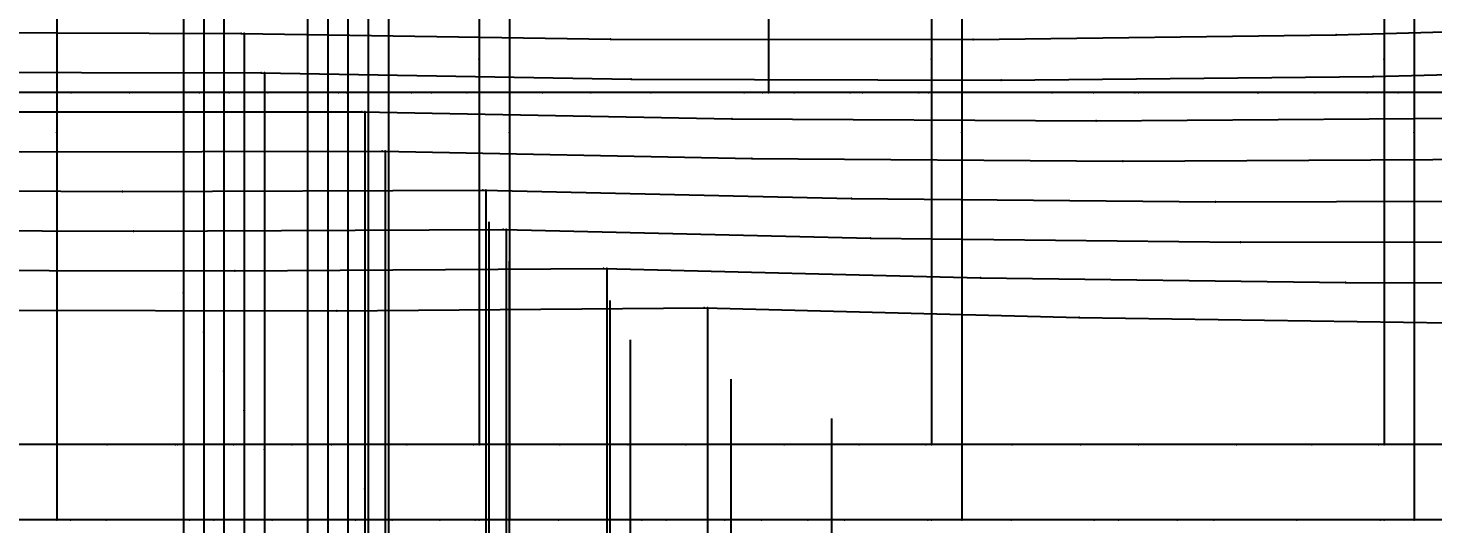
# Model space of a CAD drawing. Extents: x -2408 to 1029, y -526 to 2095.
# Drawn here: x -706.9 to -647.7, y 1377.6 to 1398.5 of the extents above; entities that cross this region are included whole.
import ezdxf

# ---------------------------------------------------------------- set-up
doc = ezdxf.new("R2010")
doc.units = 0
doc.layers.add('TEXT', color=7, linetype='Continuous')

# ---------------------------------------------------------------- blocks, each defined once
blk = doc.blocks.new('-30')
at = {"layer": '1'}
for points in [[(-800.180704, 721.699142), (-815.932463, 721.699142), (-831.912113, 721.699142), (-848.087097, 721.699142), (-864.424898, 721.699142), (-880.892883, 721.699142), (-897.458535, 721.699142), (-914.089296, 721.699142), (-930.751162, 721.699142), (-947.414475, 721.699142), (-964.045232, 721.699142), (-980.610915, 721.699142), (-997.078893, 721.699142), (-1013.416646, 721.699142), (-1029.59162, 721.699142), (-1045.571295, 721.699142), (-1061.323005, 721.699142), (-1076.81434, 721.699142)], [(365.049252, 640.993118), (357.174568, 640.993118), (350.006083, 640.993118), (334.456517, 640.993118), (318.906934, 640.993118), (303.369102, 640.993118), (287.81953, 640.993118), (272.261036, 640.993118), (256.711458, 640.993118), (241.213028, 640.993118), (225.663458, 640.993118), (210.425889, 640.993118)]]:
    blk.add_lwpolyline(points, dxfattribs=at)
at = {"layer": '14'}
for points in [[(-800.180704, 721.699142), (-815.932463, 721.699142), (-831.912113, 721.699142), (-848.087097, 721.699142), (-864.424898, 721.699142), (-880.892883, 721.699142), (-897.458535, 721.699142), (-914.089296, 721.699142), (-930.751162, 721.699142), (-947.414475, 721.699142), (-964.045232, 721.699142), (-980.610915, 721.699142), (-997.078893, 721.699142), (-1013.416646, 721.699142), (-1029.59162, 721.699142), (-1045.571295, 721.699142), (-1061.323005, 721.699142), (-1076.81434, 721.699142)], [(357.174568, 705.890045), (357.174568, 690.948372), (357.174568, 675.75178), (357.174568, 660.385007), (357.174568, 644.168091), (357.174568, 644.168091), (346.829819, 644.168091), (331.91081, 644.168091), (316.027399, 644.168091), (299.78435, 644.168091), (284.36407, 644.168091), (268.186773, 644.168091), (249.224637, 644.168091), (234.984515, 644.168091), (218.752547, 644.168091)]]:
    blk.add_lwpolyline(points, dxfattribs=at)
at = {"layer": '3'}
for p in [(-947.414475, 721.699142), (-947.414475, 721.699142), (-930.751162, 721.699142), (-930.751162, 721.699142), (-914.089296, 721.699142), (-914.089296, 721.699142), (-897.458535, 721.699142), (-897.458535, 721.699142), (234.984515, 644.168091), (249.224637, 644.168091), (268.186773, 644.168091), (225.663458, 640.993118), (241.213028, 640.993118), (256.711458, 640.993118), (272.261036, 640.993118)]:
    blk.add_point(p, dxfattribs=at)
blk = doc.blocks.new(' -30')
at = {"layer": '3'}
blk.add_point((-184.047356, 958.07069), dxfattribs=at)
at = {"layer": '7'}
blk.add_line((-178.812504, 933.120346), (-178.812504, 978.70697), dxfattribs=at)
at = {"layer": '8'}
blk.add_lwpolyline([(-184.047356, 973.941116), (-184.047356, 958.07069), (-184.047356, 942.971393), (-184.047356, 928.598633)], dxfattribs=at)
blk = doc.blocks.new('-31')
at = {"layer": '1'}
for points in [[(-797.180003, 721.699142), (-818.862101, 721.699142), (-841.133478, 721.699142), (-856.25706, 721.699142), (-871.56555, 721.699142), (-887.028099, 721.699142), (-902.613857, 721.699142), (-918.292087, 721.699142), (-934.0319, 721.699142), (-949.801149, 721.699142), (-965.571809, 721.699142), (-981.311657, 721.699142), (-996.989843, 721.699142), (-1012.575631, 721.699142), (-1028.038135, 721.699142), (-1043.346616, 721.699142), (-1058.470225, 721.699142), (-1073.378115, 721.699142)], [(377.494583, 702.757006), (377.494583, 687.830147), (377.494583, 672.819426), (377.494583, 657.302), (377.494583, 640.993118), (365.049252, 640.993118), (357.174568, 640.993118), (350.006083, 640.993118), (334.456517, 640.993118), (318.906934, 640.993118), (303.369102, 640.993118), (287.81953, 640.993118), (272.261036, 640.993118), (256.711458, 640.993118), (241.213028, 640.993118)]]:
    blk.add_lwpolyline(points, dxfattribs=at)
at = {"layer": '14'}
for points in [[(-797.180003, 721.699142), (-818.862101, 721.699142), (-841.133478, 721.699142), (-856.25706, 721.699142), (-871.56555, 721.699142), (-887.028099, 721.699142), (-902.613857, 721.699142), (-918.292087, 721.699142), (-934.0319, 721.699142), (-949.801149, 721.699142), (-965.571809, 721.699142), (-981.311657, 721.699142), (-996.989843, 721.699142), (-1012.575631, 721.699142), (-1028.038135, 721.699142), (-1043.346616, 721.699142), (-1058.470225, 721.699142), (-1073.378115, 721.699142)], [(235.053567, 705.890045), (250.181366, 705.890045), (265.227696, 705.890045), (280.355501, 705.890045), (295.359099, 705.890045), (310.486899, 705.890045), (325.525593, 705.890045), (341.212116, 705.890045), (357.174568, 705.890045), (357.174568, 705.890045), (357.174568, 690.948372), (357.174568, 675.75178), (357.174568, 660.385007), (357.174568, 644.168091), (357.174568, 644.168091), (346.829819, 644.168091), (331.91081, 644.168091), (316.027399, 644.168091), (299.78435, 644.168091), (284.36407, 644.168091), (268.186773, 644.168091), (249.224637, 644.168091), (234.984515, 644.168091)]]:
    blk.add_lwpolyline(points, dxfattribs=at)
at = {"layer": '3'}
for p in [(-934.0319, 721.699142), (-934.0319, 721.699142), (-918.292087, 721.699142), (-918.292087, 721.699142), (-902.613857, 721.699142), (-902.613857, 721.699142), (249.224637, 644.168091), (268.186773, 644.168091), (284.36407, 644.168091), (299.78435, 644.168091), (256.711458, 640.993118), (272.261036, 640.993118), (287.81953, 640.993118)]:
    blk.add_point(p, dxfattribs=at)
blk = doc.blocks.new(' -31')
at = {"layer": '3'}
blk.add_point((-184.047356, 956.470501), dxfattribs=at)
at = {"layer": '7'}
blk.add_line((-178.812504, 933.120346), (-178.812504, 978.70697), dxfattribs=at)
at = {"layer": '8'}
blk.add_lwpolyline([(-184.047356, 972.340927), (-184.047356, 956.470501), (-184.047356, 941.371204), (-184.047356, 926.998444)], dxfattribs=at)
blk = doc.blocks.new('-32')
at = {"layer": '1'}
for points in [[(-792.279497, 721.699142), (-811.589755, 721.699142), (-831.619445, 721.699142), (-852.270461, 721.699142), (-873.444698, 721.699142), (-895.044051, 721.699142), (-916.970415, 721.699142), (-939.125686, 721.699142), (-961.411757, 721.699142), (-983.729153, 721.699142), (-1005.982519, 721.699142), (-1028.072379, 721.699142), (-1049.900629, 721.699142), (-1071.369129, 721.699142), (-1092.379847, 721.699142), (-1112.834644, 721.699142), (-1132.635414, 721.699142), (-1151.684055, 721.699142), (-1169.882461, 721.699142), (-1187.13253, 721.699142), (-1203.336157, 721.699142), (-1218.395238, 721.699142)], [(254.476055, 710.970078), (269.894647, 710.970078), (285.173326, 710.970078), (300.627016, 710.970078), (315.905698, 710.970078), (331.144233, 710.970078), (346.422912, 710.970078), (357.174568, 710.970078), (361.592624, 710.970078), (377.494583, 710.970078), (377.494583, 702.757006), (377.494583, 687.830147), (377.494583, 672.819426), (377.494583, 657.302), (377.494583, 640.993118), (365.049252, 640.993118), (357.174568, 640.993118), (350.006083, 640.993118), (334.456517, 640.993118), (318.906934, 640.993118), (303.369102, 640.993118), (287.81953, 640.993118), (272.261036, 640.993118), (256.711458, 640.993118)]]:
    blk.add_lwpolyline(points, dxfattribs=at)
at = {"layer": '14'}
for points in [[(-792.279497, 721.699142), (-811.589755, 721.699142), (-831.619445, 721.699142), (-852.270461, 721.699142), (-873.444698, 721.699142), (-895.044051, 721.699142), (-916.970415, 721.699142), (-939.125686, 721.699142), (-961.411757, 721.699142), (-983.729153, 721.699142), (-1005.982519, 721.699142), (-1028.072379, 721.699142), (-1049.900629, 721.699142), (-1071.369129, 721.699142), (-1092.379847, 721.699142), (-1112.834644, 721.699142), (-1132.635414, 721.699142), (-1151.684055, 721.699142), (-1169.882461, 721.699142), (-1187.13253, 721.699142), (-1203.336157, 721.699142), (-1218.395238, 721.699142)], [(250.181366, 705.890045), (265.227696, 705.890045), (280.355501, 705.890045), (295.359099, 705.890045), (310.486899, 705.890045), (325.525593, 705.890045), (341.212116, 705.890045), (357.174568, 705.890045), (357.174568, 705.890045), (357.174568, 690.948372), (357.174568, 675.75178), (357.174568, 660.385007), (357.174568, 644.168091), (357.174568, 644.168091), (346.829819, 644.168091), (331.91081, 644.168091), (316.027399, 644.168091), (299.78435, 644.168091), (284.36407, 644.168091), (268.186773, 644.168091), (249.224637, 644.168091)]]:
    blk.add_lwpolyline(points, dxfattribs=at)
at = {"layer": '3'}
for p in [(-939.125686, 721.699142), (-939.125686, 721.699142), (-916.970415, 721.699142), (-916.970415, 721.699142), (-895.044051, 721.699142), (-895.044051, 721.699142), (268.186773, 644.168091), (284.36407, 644.168091), (299.78435, 644.168091), (316.027399, 644.168091), (272.261036, 640.993118), (287.81953, 640.993118), (303.369102, 640.993118), (318.906934, 640.993118)]:
    blk.add_point(p, dxfattribs=at)
blk = doc.blocks.new(' -32')
at = {"layer": '3'}
blk.add_point((-184.047356, 954.870277), dxfattribs=at)
at = {"layer": '7'}
blk.add_line((-178.812504, 933.120346), (-178.812504, 978.70697), dxfattribs=at)
at = {"layer": '8'}
blk.add_lwpolyline([(-184.047356, 970.740738), (-184.047356, 954.870277), (-184.047356, 939.770982), (-184.047356, 925.398254)], dxfattribs=at)
blk = doc.blocks.new('-33')
at = {"layer": '1'}
for points in [[(-798.933016, 721.699142), (-816.03952, 721.699142), (-833.945249, 721.699142), (-852.557982, 721.699142), (-871.785501, 721.699142), (-891.535587, 721.699142), (-911.716022, 721.699142), (-932.234587, 721.699142), (-952.999062, 721.699142), (-973.917231, 721.699142), (-994.895614, 721.699142), (-1015.844515, 721.699142), (-1036.67046, 721.699142), (-1057.28123, 721.699142), (-1077.584608, 721.699142), (-1097.488376, 721.699142), (-1116.900317, 721.699142), (-1135.728212, 721.699142), (-1153.879844, 721.699142), (-1171.262995, 721.699142), (-1187.785419, 721.699142), (-1203.354985, 721.699142), (-1222.472649, 721.699142)], [(269.894647, 710.970078), (285.173326, 710.970078), (300.627016, 710.970078), (315.905698, 710.970078), (331.144233, 710.970078), (346.422912, 710.970078), (357.174568, 710.970078), (361.592624, 710.970078), (377.494583, 710.970078), (377.494583, 702.757006), (377.494583, 687.830147), (377.494583, 672.819426), (377.494583, 657.302), (377.494583, 640.993118), (365.049252, 640.993118), (357.174568, 640.993118), (350.006083, 640.993118), (334.456517, 640.993118), (318.906934, 640.993118), (303.369102, 640.993118), (287.81953, 640.993118), (272.261036, 640.993118)]]:
    blk.add_lwpolyline(points, dxfattribs=at)
at = {"layer": '14'}
for points in [[(-798.933016, 721.699142), (-816.03952, 721.699142), (-833.945249, 721.699142), (-852.557982, 721.699142), (-871.785501, 721.699142), (-891.535587, 721.699142), (-911.716022, 721.699142), (-932.234587, 721.699142), (-952.999062, 721.699142), (-973.917231, 721.699142), (-994.895614, 721.699142), (-1015.844515, 721.699142), (-1036.67046, 721.699142), (-1057.28123, 721.699142), (-1077.584608, 721.699142), (-1097.488376, 721.699142), (-1116.900317, 721.699142), (-1135.728212, 721.699142), (-1153.879844, 721.699142), (-1171.262995, 721.699142), (-1187.785419, 721.699142), (-1203.354985, 721.699142), (-1222.472649, 721.699142)], [(280.355501, 705.890045), (295.359099, 705.890045), (310.486899, 705.890045), (325.525593, 705.890045), (341.212116, 705.890045), (357.174568, 705.890045), (357.174568, 705.890045), (357.174568, 690.948372), (357.174568, 675.75178), (357.174568, 660.385007), (357.174568, 644.168091), (357.174568, 644.168091), (346.829819, 644.168091), (331.91081, 644.168091), (316.027399, 644.168091), (299.78435, 644.168091), (284.36407, 644.168091), (268.186773, 644.168091)]]:
    blk.add_lwpolyline(points, dxfattribs=at)
at = {"layer": '3'}
for p in [(-932.234587, 721.699142), (-932.234587, 721.699142), (-911.716022, 721.699142), (-911.716022, 721.699142), (-891.535587, 721.699142), (-891.535587, 721.699142), (284.36407, 644.168091), (299.78435, 644.168091), (316.027399, 644.168091), (331.91081, 644.168091), (287.81953, 640.993118), (303.369102, 640.993118), (318.906934, 640.993118), (334.456517, 640.993118)]:
    blk.add_point(p, dxfattribs=at)
blk = doc.blocks.new(' -33')
at = {"layer": '14'}
blk.add_lwpolyline([(-322.169785, 974.551018), (-306.755484, 973.340364), (-291.217941, 972.307252), (-276.025194, 971.457875), (-260.647239, 970.744228), (-245.398865, 970.170211), (-230.056463, 969.719094), (-214.797145, 969.392556), (-199.667877, 969.191777), (-184.176903, 969.139862), (-168.618175, 968.90364), (-153.351338, 968.887478), (-138.070011, 969.078373), (-122.802072, 969.506927), (-109.028211, 970.142768), (-94.02832, 971.073364), (-78.878119, 972.11656), (-63.88798, 973.191219), (-48.760762, 974.383247)], dxfattribs=at)
at = {"layer": '2'}
for p in [(-184.176903, 969.139862), (-184.047356, 969.140549)]:
    blk.add_point(p, dxfattribs=at)
at = {"layer": '3'}
for p in [(-138.070011, 969.078373), (-168.618175, 968.90364), (-153.351338, 968.887478), (-184.047356, 953.270088)]:
    blk.add_point(p, dxfattribs=at)
at = {"layer": '7'}
blk.add_line((-178.812504, 933.120346), (-178.812504, 978.70697), dxfattribs=at)
at = {"layer": '8'}
blk.add_lwpolyline([(-184.047356, 969.140549), (-184.047356, 953.270088), (-184.047356, 938.170793), (-184.047356, 923.798065)], dxfattribs=at)
blk = doc.blocks.new('-34')
at = {"layer": '1'}
for points in [[(-800.60569, 721.699142), (-819.826827, 721.699142), (-835.294658, 721.699142), (-851.568252, 721.699142), (-868.561278, 721.699142), (-886.187404, 721.699142), (-904.360296, 721.699142), (-922.993622, 721.699142), (-942.00105, 721.699142), (-961.296248, 721.699142), (-980.792884, 721.699142), (-1000.404624, 721.699142), (-1020.043993, 721.699142), (-1039.626952, 721.699142), (-1059.066025, 721.699142), (-1078.27488, 721.699142), (-1097.167187, 721.699142), (-1115.656614, 721.699142), (-1133.656829, 721.699142), (-1151.081501, 721.699142), (-1167.844299, 721.699142), (-1183.85889, 721.699142), (-1199.038944, 721.699142), (-1217.831649, 721.699142)], [(285.173326, 710.970078), (300.627016, 710.970078), (315.905698, 710.970078), (331.144233, 710.970078), (346.422912, 710.970078), (357.174568, 710.970078), (361.592624, 710.970078), (377.494583, 710.970078), (377.494583, 702.757006), (377.494583, 687.830147), (377.494583, 672.819426), (377.494583, 657.302), (377.494583, 640.993118), (365.049252, 640.993118), (357.174568, 640.993118), (350.006083, 640.993118), (334.456517, 640.993118), (318.906934, 640.993118), (303.369102, 640.993118), (287.81953, 640.993118)]]:
    blk.add_lwpolyline(points, dxfattribs=at)
at = {"layer": '14'}
for points in [[(-800.60569, 721.699142), (-819.826827, 721.699142), (-835.294658, 721.699142), (-851.568252, 721.699142), (-868.561278, 721.699142), (-886.187404, 721.699142), (-904.360296, 721.699142), (-922.993622, 721.699142), (-942.00105, 721.699142), (-961.296248, 721.699142), (-980.792884, 721.699142), (-1000.404624, 721.699142), (-1020.043993, 721.699142), (-1039.626952, 721.699142), (-1059.066025, 721.699142), (-1078.27488, 721.699142), (-1097.167187, 721.699142), (-1115.656614, 721.699142), (-1133.656829, 721.699142), (-1151.081501, 721.699142), (-1167.844299, 721.699142), (-1183.85889, 721.699142), (-1199.038944, 721.699142), (-1217.831649, 721.699142)], [(295.359099, 705.890045), (310.486899, 705.890045), (325.525593, 705.890045), (341.212116, 705.890045), (357.174568, 705.890045), (357.174568, 705.890045), (357.174568, 690.948372), (357.174568, 675.75178), (357.174568, 660.385007), (357.174568, 644.168091), (357.174568, 644.168091), (346.829819, 644.168091), (331.91081, 644.168091), (316.027399, 644.168091), (299.78435, 644.168091)]]:
    blk.add_lwpolyline(points, dxfattribs=at)
at = {"layer": '2'}
blk.add_point((357.174568, 644.168091), dxfattribs=at)
at = {"layer": '3'}
for p in [(-942.00105, 721.699142), (-942.00105, 721.699142), (-922.993622, 721.699142), (-922.993622, 721.699142), (-904.360296, 721.699142), (-904.360296, 721.699142), (357.174568, 660.385007), (316.027399, 644.168091), (331.91081, 644.168091), (346.829819, 644.168091), (357.174568, 644.168091), (303.369102, 640.993118), (318.906934, 640.993118), (334.456517, 640.993118), (350.006083, 640.993118), (357.174568, 640.993118)]:
    blk.add_point(p, dxfattribs=at)
at = {"layer": '4'}
for p in [(357.174568, 644.168091), (357.174568, 640.993118)]:
    blk.add_point(p, dxfattribs=at)
blk = doc.blocks.new(' -34')
at = {"layer": '14'}
blk.add_lwpolyline([(-323.189596, 972.623136), (-307.862851, 971.478358), (-292.70988, 970.517946), (-277.127204, 969.688538), (-261.377122, 968.997943), (-245.786458, 968.44933), (-230.134274, 968.026103), (-214.616884, 967.729416), (-199.32053, 967.560035), (-184.176903, 967.539673), (-168.597613, 967.273836), (-153.015974, 967.224876), (-137.362258, 967.385917), (-122.325415, 967.767123), (-108.80701, 968.340385), (-93.375668, 969.247428), (-77.789987, 970.288667), (-62.368557, 971.359762), (-46.955469, 972.529899)], dxfattribs=at)
at = {"layer": '2'}
for p in [(-184.176903, 967.539673), (-184.047356, 967.540359)]:
    blk.add_point(p, dxfattribs=at)
at = {"layer": '3'}
for p in [(-168.597613, 967.273836), (-153.015974, 967.224876), (-137.362258, 967.385917), (-184.047356, 951.669899)]:
    blk.add_point(p, dxfattribs=at)
at = {"layer": '7'}
blk.add_line((-178.812504, 933.120346), (-178.812504, 978.70697), dxfattribs=at)
at = {"layer": '8'}
blk.add_lwpolyline([(-184.047356, 967.540359), (-184.047356, 951.669899), (-184.047356, 936.570604), (-184.047356, 922.197876)], dxfattribs=at)
blk = doc.blocks.new('-35')
at = {"layer": '1'}
for points in [[(-799.816815, 721.699142), (-817.482623, 721.699142), (-833.724731, 721.699142), (-851.635342, 721.699142), (-871.023768, 721.699142), (-886.420195, 721.699142), (-902.460186, 721.699142), (-919.063312, 721.699142), (-936.149093, 721.699142), (-953.6371, 721.699142), (-971.446887, 721.699142), (-989.498007, 721.699142), (-1007.710015, 721.699142), (-1026.001396, 721.699142), (-1044.293844, 721.699142), (-1062.505846, 721.699142), (-1080.556958, 721.699142)], [(315.905698, 710.970078), (331.144233, 710.970078), (346.422912, 710.970078), (357.174568, 710.970078), (361.592624, 710.970078), (377.494583, 710.970078), (377.494583, 702.757006), (377.494583, 687.830147), (377.494583, 672.819426), (377.494583, 657.302), (377.494583, 640.993118), (365.049252, 640.993118), (357.174568, 640.993118), (350.006083, 640.993118), (334.456517, 640.993118), (318.906934, 640.993118)]]:
    blk.add_lwpolyline(points, dxfattribs=at)
at = {"layer": '14'}
for points in [[(-799.816815, 721.699142), (-817.482623, 721.699142), (-833.724731, 721.699142), (-851.635342, 721.699142), (-871.023768, 721.699142), (-886.420195, 721.699142), (-902.460186, 721.699142), (-919.063312, 721.699142), (-936.149093, 721.699142), (-953.6371, 721.699142), (-971.446887, 721.699142), (-989.498007, 721.699142), (-1007.710015, 721.699142), (-1026.001396, 721.699142), (-1044.293844, 721.699142), (-1062.505846, 721.699142), (-1080.556958, 721.699142)], [(310.486899, 705.890045), (325.525593, 705.890045), (341.212116, 705.890045), (357.174568, 705.890045), (357.174568, 705.890045), (357.174568, 690.948372), (357.174568, 675.75178), (357.174568, 660.385007), (357.174568, 644.168091), (357.174568, 644.168091), (346.829819, 644.168091), (331.91081, 644.168091), (316.027399, 644.168091)]]:
    blk.add_lwpolyline(points, dxfattribs=at)
at = {"layer": '2'}
for p in [(357.174568, 644.168091), (377.494583, 640.993118)]:
    blk.add_point(p, dxfattribs=at)
at = {"layer": '3'}
for p in [(-936.149093, 721.699142), (-936.149093, 721.699142), (-919.063312, 721.699142), (-919.063312, 721.699142), (-902.460186, 721.699142), (-902.460186, 721.699142), (357.174568, 660.385007), (377.494583, 657.302), (331.91081, 644.168091), (346.829819, 644.168091), (357.174568, 644.168091), (334.456517, 640.993118), (350.006083, 640.993118), (357.174568, 640.993118), (365.049252, 640.993118)]:
    blk.add_point(p, dxfattribs=at)
at = {"layer": '4'}
for p in [(357.174568, 644.168091), (357.174568, 640.993118)]:
    blk.add_point(p, dxfattribs=at)
blk = doc.blocks.new(' -35')
at = {"layer": '14'}
blk.add_lwpolyline([(-322.08609, 970.550151), (-306.369598, 969.460313), (-290.88519, 968.554393), (-275.801216, 967.815642), (-260.541089, 967.200202), (-245.411211, 966.712004), (-230.155305, 966.336682), (-214.929733, 966.076748), (-199.345665, 965.933028), (-184.176903, 965.939484), (-168.595889, 965.645719), (-153.262253, 965.563573), (-137.932319, 965.676814), (-122.572167, 966.011288), (-108.693553, 966.54324), (-93.491526, 967.382021), (-78.130808, 968.373007), (-62.938125, 969.391393), (-47.752126, 970.486082)], dxfattribs=at)
at = {"layer": '2'}
for p in [(-184.176903, 965.939484), (-184.047356, 965.94017)]:
    blk.add_point(p, dxfattribs=at)
at = {"layer": '3'}
for p in [(-168.595889, 965.645719), (-153.262253, 965.563573), (-184.047356, 950.06971)]:
    blk.add_point(p, dxfattribs=at)
at = {"layer": '7'}
blk.add_line((-178.812504, 925.101852), (-178.812504, 961.312027), dxfattribs=at)
at = {"layer": '8'}
blk.add_lwpolyline([(-184.047356, 965.94017), (-184.047356, 950.06971), (-184.047356, 934.970414), (-184.047356, 920.597687)], dxfattribs=at)
blk = doc.blocks.new('-36')
at = {"layer": '1'}
for points in [[(-803.752136, 721.699142), (-822.081368, 721.699142), (-838.45962, 721.699142), (-855.398901, 721.699142), (-870.855744, 721.699142), (-887.814807, 721.699142), (-906.099384, 721.699142), (-925.532728, 721.699142), (-940.755288, 721.699142), (-956.450056, 721.699142), (-972.542471, 721.699142), (-988.957974, 721.699142), (-1005.622024, 721.699142), (-1022.460024, 721.699142), (-1039.397433, 721.699142), (-1056.358699, 721.699142), (-1073.271251, 721.699142)], [(331.144233, 710.970078), (346.422912, 710.970078), (357.174568, 710.970078), (361.592624, 710.970078), (377.494583, 710.970078), (377.494583, 702.757006), (377.494583, 687.830147), (377.494583, 672.819426), (377.494583, 657.302), (377.494583, 640.993118), (365.049252, 640.993118), (357.174568, 640.993118), (350.006083, 640.993118), (334.456517, 640.993118)]]:
    blk.add_lwpolyline(points, dxfattribs=at)
at = {"layer": '14'}
for points in [[(-803.752136, 721.699142), (-822.081368, 721.699142), (-838.45962, 721.699142), (-855.398901, 721.699142), (-870.855744, 721.699142), (-887.814807, 721.699142), (-906.099384, 721.699142), (-925.532728, 721.699142), (-940.755288, 721.699142), (-956.450056, 721.699142), (-972.542471, 721.699142), (-988.957974, 721.699142), (-1005.622024, 721.699142), (-1022.460024, 721.699142), (-1039.397433, 721.699142), (-1056.358699, 721.699142), (-1073.271251, 721.699142)], [(325.525593, 705.890045), (341.212116, 705.890045), (357.174568, 705.890045), (357.174568, 705.890045), (357.174568, 690.948372), (357.174568, 675.75178), (357.174568, 660.385007), (357.174568, 644.168091), (357.174568, 644.168091), (346.829819, 644.168091), (331.91081, 644.168091)]]:
    blk.add_lwpolyline(points, dxfattribs=at)
at = {"layer": '2'}
for p in [(357.174568, 644.168091), (377.494583, 640.993118)]:
    blk.add_point(p, dxfattribs=at)
at = {"layer": '3'}
for p in [(-940.755288, 721.699142), (-940.755288, 721.699142), (-925.532728, 721.699142), (-925.532728, 721.699142), (-906.099384, 721.699142), (-906.099384, 721.699142), (357.174568, 660.385007), (377.494583, 657.302), (346.829819, 644.168091), (357.174568, 644.168091), (350.006083, 640.993118), (357.174568, 640.993118), (365.049252, 640.993118)]:
    blk.add_point(p, dxfattribs=at)
at = {"layer": '4'}
for p in [(357.174568, 644.168091), (357.174568, 640.993118)]:
    blk.add_point(p, dxfattribs=at)
blk = doc.blocks.new(' -36')
at = {"layer": '14'}
blk.add_lwpolyline([(-322.421529, 968.612458), (-307.156428, 967.609448), (-292.130002, 966.77317), (-276.690177, 966.054913), (-261.092076, 965.462484), (-245.653449, 964.99914), (-230.120728, 964.650726), (-214.66927, 964.419268), (-199.353692, 964.307202), (-184.176903, 964.339218), (-168.612579, 964.019258), (-152.992621, 963.905906), (-137.318346, 963.990156), (-122.248087, 964.280739), (-108.008745, 964.781739), (-92.393513, 965.599915), (-76.784191, 966.576492), (-61.688111, 967.560906), (-46.088481, 968.647694)], dxfattribs=at)
at = {"layer": '2'}
for p in [(-184.176903, 964.339218), (-184.047356, 964.339905)]:
    blk.add_point(p, dxfattribs=at)
at = {"layer": '3'}
for p in [(-168.612579, 964.019258), (-152.992621, 963.905906)]:
    blk.add_point(p, dxfattribs=at)
at = {"layer": '7'}
blk.add_line((-178.812504, 923.493042), (-178.812504, 959.702759), dxfattribs=at)
at = {"layer": '8'}
blk.add_lwpolyline([(-184.047356, 964.339905), (-184.047356, 948.469478), (-184.047356, 933.370181), (-184.047356, 918.997421)], dxfattribs=at)
blk = doc.blocks.new('-37')
at = {"layer": '1'}
for points in [[(-949.45376, 751.94191), (-931.80392, 751.94191), (-915.252813, 751.94191), (-899.96328, 751.94191), (-882.873373, 751.94191), (-868.326902, 751.94191), (-852.840152, 751.94191), (-841.852188, 751.94191), (-841.852188, 736.519947), (-841.852188, 721.699142), (-860.951843, 721.699142), (-876.731436, 721.699142), (-892.842103, 721.699142), (-911.305456, 721.699142), (-927.556428, 721.699142), (-944.946865, 721.699142), (-963.313984, 721.699142)], [(357.174568, 710.970078), (361.592624, 710.970078), (377.494583, 710.970078), (377.494583, 702.757006), (377.494583, 687.830147), (377.494583, 672.819426), (377.494583, 657.302), (377.494583, 640.993118), (365.049252, 640.993118), (357.174568, 640.993118)]]:
    blk.add_lwpolyline(points, dxfattribs=at)
at = {"layer": '14'}
blk.add_lwpolyline([(-949.45376, 751.94191), (-931.80392, 751.94191), (-915.252813, 751.94191), (-899.96328, 751.94191), (-882.873373, 751.94191), (-868.326902, 751.94191), (-852.840152, 751.94191), (-841.852188, 751.94191), (-841.852188, 736.519947), (-841.852188, 721.699142), (-860.951843, 721.699142), (-876.731436, 721.699142), (-892.842103, 721.699142), (-911.305456, 721.699142), (-927.556428, 721.699142), (-944.946865, 721.699142), (-963.313984, 721.699142)], dxfattribs=at)
at = {"layer": '2'}
blk.add_point((377.494583, 640.993118), dxfattribs=at)
at = {"layer": '3'}
for p in [(-944.946865, 721.699142), (-944.946865, 721.699142), (-927.556428, 721.699142), (-927.556428, 721.699142), (-911.305456, 721.699142), (-911.305456, 721.699142), (-892.842103, 721.699142), (-892.842103, 721.699142), (377.494583, 657.302), (365.049252, 640.993118)]:
    blk.add_point(p, dxfattribs=at)
blk = doc.blocks.new(' -37')
at = {"layer": '14'}
blk.add_lwpolyline([(-338.021741, 967.806655), (-322.581244, 966.681091), (-306.953977, 965.713478), (-291.605429, 964.913202), (-275.873302, 964.232931), (-260.7973, 963.703712), (-245.111403, 963.272636), (-230.031804, 962.968394), (-214.92123, 962.770408), (-199.345019, 962.682694), (-184.176903, 962.739029), (-168.647246, 962.39452), (-153.323367, 962.252045), (-138.031799, 962.292988), (-122.676535, 962.538026), (-107.428407, 963.02208), (-92.064057, 963.779385), (-76.738085, 964.702722), (-61.242214, 965.685371)], dxfattribs=at)
at = {"layer": '2'}
for p in [(-184.176903, 962.739029), (-184.047356, 962.739716)]:
    blk.add_point(p, dxfattribs=at)
at = {"layer": '3'}
for p in [(-199.345019, 962.682694), (-168.647246, 962.39452), (-153.323367, 962.252045)]:
    blk.add_point(p, dxfattribs=at)
at = {"layer": '7'}
blk.add_line((-178.812504, 921.884689), (-178.812504, 958.093872), dxfattribs=at)
at = {"layer": '8'}
blk.add_lwpolyline([(-184.047356, 962.739716), (-184.047356, 946.869289), (-184.047356, 931.769992), (-184.047356, 917.397232)], dxfattribs=at)
at = {"layer": 'TEXT', "color": 7}
blk.add_text('g03-37', height=25, dxfattribs=at).set_placement((-573.37, 408.66))
blk = doc.blocks.new('-38')
at = {"layer": '1'}
for points in [[(-950.742119, 751.94191), (-933.082297, 751.94191), (-917.457251, 751.94191), (-901.802335, 751.94191), (-887.006211, 751.94191), (-879.952164, 751.94191), (-879.952164, 736.519947), (-879.952164, 721.699142), (-897.414702, 721.699142), (-914.601671, 721.699142), (-933.081975, 721.699142), (-950.741777, 721.699142)], [(361.592624, 710.970078), (377.494583, 710.970078), (377.494583, 702.757006), (377.494583, 687.830147), (377.494583, 672.819426), (377.494583, 657.302), (377.494583, 640.993118), (365.049252, 640.993118)]]:
    blk.add_lwpolyline(points, dxfattribs=at)
at = {"layer": '14'}
blk.add_lwpolyline([(-950.742119, 751.94191), (-933.082297, 751.94191), (-917.457251, 751.94191), (-901.802335, 751.94191), (-887.006211, 751.94191), (-879.952164, 751.94191), (-879.952164, 736.519947), (-879.952164, 721.699142), (-897.414702, 721.699142), (-914.601671, 721.699142), (-933.081975, 721.699142), (-950.741777, 721.699142)], dxfattribs=at)
at = {"layer": '2'}
blk.add_point((377.494583, 640.993118), dxfattribs=at)
at = {"layer": '3'}
for p in [(-933.081975, 721.699142), (-933.081975, 721.699142), (-914.601671, 721.699142), (-914.601671, 721.699142), (-897.414702, 721.699142), (-897.414702, 721.699142), (377.494583, 657.302)]:
    blk.add_point(p, dxfattribs=at)
blk = doc.blocks.new(' -38')
at = {"layer": '14'}
blk.add_lwpolyline([(-337.813999, 965.804227), (-322.567313, 964.756413), (-307.46852, 963.872489), (-291.787586, 963.100163), (-276.573298, 962.480341), (-261.190993, 961.973783), (-245.947095, 961.584031), (-230.551053, 961.299384), (-215.148676, 961.123001), (-199.740959, 961.05943), (-184.176903, 961.13884), (-168.699438, 960.771431), (-153.117159, 960.599375), (-137.509077, 960.612319), (-121.800199, 960.831968), (-106.173003, 961.29453), (-91.127607, 962.000058), (-76.121077, 962.872303), (-60.939983, 963.810147)], dxfattribs=at)
at = {"layer": '2'}
for p in [(-184.176903, 961.13884), (-184.047356, 961.139526)]:
    blk.add_point(p, dxfattribs=at)
at = {"layer": '3'}
for p in [(-199.740959, 961.05943), (-168.699438, 960.771431), (-153.117159, 960.599375)]:
    blk.add_point(p, dxfattribs=at)
at = {"layer": '7'}
blk.add_line((-178.812504, 920.276642), (-178.812504, 956.485443), dxfattribs=at)
at = {"layer": '8'}
blk.add_lwpolyline([(-184.047356, 961.139526), (-184.047356, 945.2691), (-184.047356, 930.169803), (-184.047356, 915.797043)], dxfattribs=at)
at = {"layer": 'TEXT', "color": 7}
blk.add_text('g03-38', height=25, dxfattribs=at).set_placement((-574.11, 408.79))
blk = doc.blocks.new(' -39')
at = {"layer": '14'}
blk.add_lwpolyline([(-339.829887, 963.982651), (-324.211107, 962.949385), (-308.759855, 962.082264), (-293.609688, 961.367241), (-278.044998, 960.760334), (-262.319546, 960.2692), (-246.748947, 959.896897), (-231.040638, 959.631903), (-215.351973, 959.477067), (-199.705454, 959.436699), (-184.176903, 959.538651), (-168.312557, 959.14157), (-152.936417, 958.948605), (-137.689682, 958.930158), (-122.390639, 959.100798), (-107.151342, 959.490952), (-91.728331, 960.147581), (-76.344232, 960.998653), (-60.781414, 961.935)], dxfattribs=at)
at = {"layer": '2'}
for p in [(-184.176903, 959.538651), (-184.047356, 959.539337)]:
    blk.add_point(p, dxfattribs=at)
at = {"layer": '3'}
for p in [(-199.705454, 959.436699), (-168.312557, 959.14157), (-152.936417, 958.948605)]:
    blk.add_point(p, dxfattribs=at)
at = {"layer": '7'}
blk.add_line((-178.812504, 918.669662), (-178.812504, 954.878311), dxfattribs=at)
at = {"layer": '8'}
blk.add_lwpolyline([(-184.047356, 959.539337), (-184.047356, 943.668911), (-184.047356, 928.569614), (-184.047356, 914.196854)], dxfattribs=at)
at = {"layer": 'TEXT', "color": 7}
blk.add_text('g03-39', height=25, dxfattribs=at).set_placement((-566.62, 409.3))
blk = doc.blocks.new('-39')
at = {"layer": '1'}
blk.add_lwpolyline([(-1084.961081, 751.94191), (-1067.854373, 751.94191), (-1051.017414, 751.94191), (-1034.585078, 751.94191), (-1018.692241, 751.94191), (-1003.473778, 751.94191), (-985.604532, 751.94191), (-969.263132, 751.94191), (-952.041154, 751.94191), (-935.816329, 751.94191), (-921.23627, 751.94191), (-918.052139, 751.94191), (-918.052139, 736.519947), (-918.052139, 721.699142), (-935.816055, 721.699142), (-952.04084, 721.699142), (-969.262782, 721.699142), (-985.604171, 721.699142), (-1003.473445, 721.699142), (-1018.691917, 721.699142), (-1034.584764, 721.699142), (-1051.017109, 721.699142), (-1067.854059, 721.699142), (-1084.960774, 721.699142)], dxfattribs=at)
at = {"layer": '14'}
blk.add_lwpolyline([(-1084.961081, 751.94191), (-1067.854373, 751.94191), (-1051.017414, 751.94191), (-1034.585078, 751.94191), (-1018.692241, 751.94191), (-1003.473778, 751.94191), (-985.604532, 751.94191), (-969.263132, 751.94191), (-952.041154, 751.94191), (-935.816329, 751.94191), (-921.23627, 751.94191), (-918.052139, 751.94191), (-918.052139, 736.519947), (-918.052139, 721.699142), (-935.816055, 721.699142), (-952.04084, 721.699142), (-969.262782, 721.699142), (-985.604171, 721.699142), (-1003.473445, 721.699142), (-1018.691917, 721.699142), (-1034.584764, 721.699142), (-1051.017109, 721.699142), (-1067.854059, 721.699142), (-1084.960774, 721.699142)], dxfattribs=at)
at = {"layer": '2'}
blk.add_point((-918.052139, 721.699142), dxfattribs=at)
blk.add_point((-918.052139, 721.699142), dxfattribs=at)
at = {"layer": '3'}
blk.add_point((-935.816055, 721.699142), dxfattribs=at)
blk.add_point((-935.816055, 721.699142), dxfattribs=at)
blk = doc.blocks.new(' -40')
at = {"layer": '14'}
blk.add_lwpolyline([(-337.984267, 961.906359), (-322.961655, 960.982098), (-307.208543, 960.160624), (-291.804326, 959.4903), (-276.026341, 958.929114), (-260.955345, 958.503785), (-245.236538, 958.169516), (-230.130797, 957.950152), (-214.947815, 957.829879), (-199.654171, 957.815185), (-184.176903, 957.938461), (-168.392959, 957.520888), (-152.780794, 957.299794), (-137.241788, 957.254429), (-121.614295, 957.400194), (-106.020683, 957.768573), (-90.971427, 958.373221), (-75.960604, 959.169212), (-60.766476, 960.059615)], dxfattribs=at)
at = {"layer": '2'}
for p in [(-184.176903, 957.938461), (-184.047356, 957.939148)]:
    blk.add_point(p, dxfattribs=at)
at = {"layer": '3'}
for p in [(-199.654171, 957.815185), (-168.392959, 957.520888)]:
    blk.add_point(p, dxfattribs=at)
at = {"layer": '7'}
blk.add_line((-178.812504, 917.062302), (-178.812504, 953.270493), dxfattribs=at)
at = {"layer": '8'}
blk.add_lwpolyline([(-184.047356, 957.939148), (-184.047356, 942.068687), (-184.047356, 926.969392), (-184.047356, 912.596664)], dxfattribs=at)
at = {"layer": 'TEXT', "color": 7}
blk.add_text('g03-40', height=25, dxfattribs=at).set_placement((-559.09, 408.39))

msp = doc.modelspace()

# ---------------------------------------------------------------- block references
at = {"layer": '1'}
for name, p in [(' -37', (-184.051318, 996.179365)), (' -38', (-184.051331, 995.490688)), (' -39', (-184.051506, 994.802025)), (' -40', (-184.051738, 994.113352)), ('-38', (-1083.152119, 736.820577)), ('-37', (-1064.102135, 736.820577)), ('-36', (-1045.052109, 736.820577)), ('-35', (-1026.002121, 736.820577)), ('-34', (-1006.952133, 736.820577)), ('-33', (-987.90211, 736.820577)), ('-32', (-968.852116, 736.820575)), ('-31', (-949.80219, 736.820577)), ('-30', (-930.752125, 736.820577)), ('-30', (242.348354, 674.107349)), ('-31', (242.348354, 674.107349)), ('-32', (242.348354, 674.107349)), ('-33', (242.348354, 674.107349)), ('-34', (242.348354, 674.107349)), ('-35', (242.348354, 674.107349)), ('-36', (242.348354, 674.107349)), ('-37', (242.348354, 674.107349)), ('-38', (242.348354, 674.107349)), ('-39', (242.348354, 674.107349)), (' -32', (-514.58038, 429.196867)), (' -30', (-516.281493, 429.297884)), (' -33', (-513.729155, 429.147803)), (' -31', (-515.430888, 429.247568)), (' -34', (-512.877729, 429.098086)), (' -36', (-507.788996, 429.001375)), (' -35', (-508.640982, 429.051384)), (' -38', (-502.699294, 428.903101)), (' -37', (-503.551747, 428.953571)), (' -39', (-498.461818, 428.854057)), (' -40', (-494.224148, 428.804325))]:
    msp.add_blockref(name, p, dxfattribs=at)

doc.saveas('drawing.dxf')
